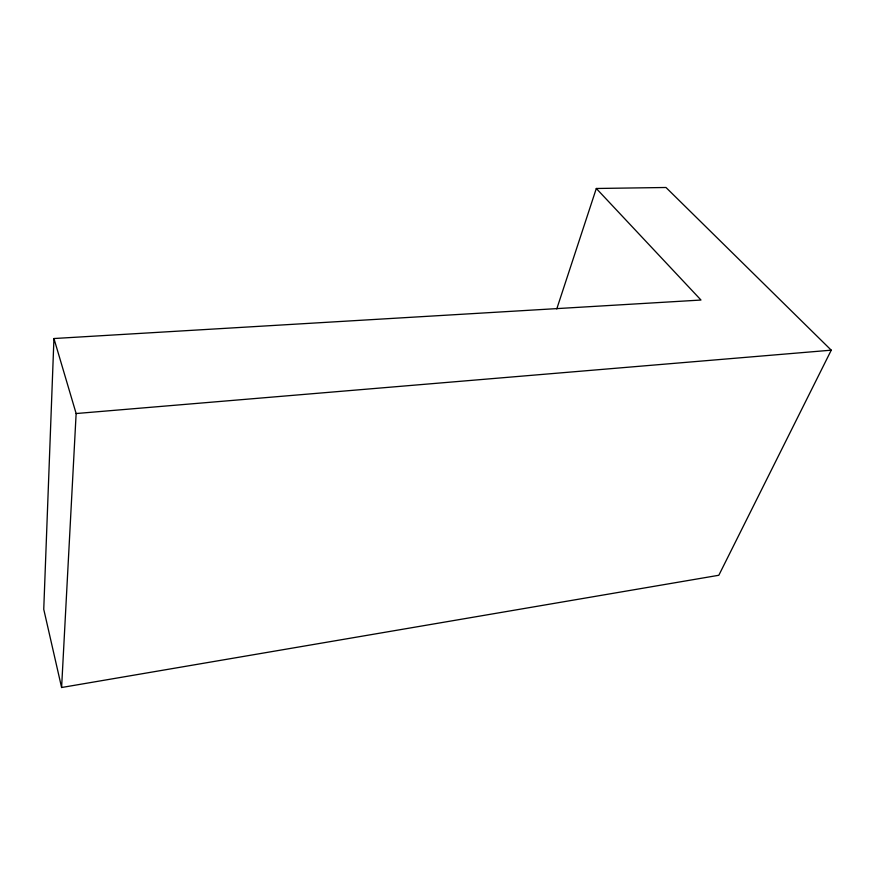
<?xml version="1.0" encoding="UTF-8"?>
<svg xmlns="http://www.w3.org/2000/svg" width="875" height="875" viewBox="0 0 875 875"><rect width="100%" height="100%" fill="white"/><g stroke="black" fill="none" stroke-linecap="round" stroke-linejoin="round"><path stroke-width="1.31" d="M596.312 188.486L700.995 300.037L53.944 338.527L43.75 609.306L61.6 687.509L718.823 575.269L831.25 350.175L665.984 187.491L596.312 188.486L556.763 308.93M61.6 687.509L76.136 413.536L53.944 338.527M76.136 413.536L831.25 350.175"/></g></svg>
